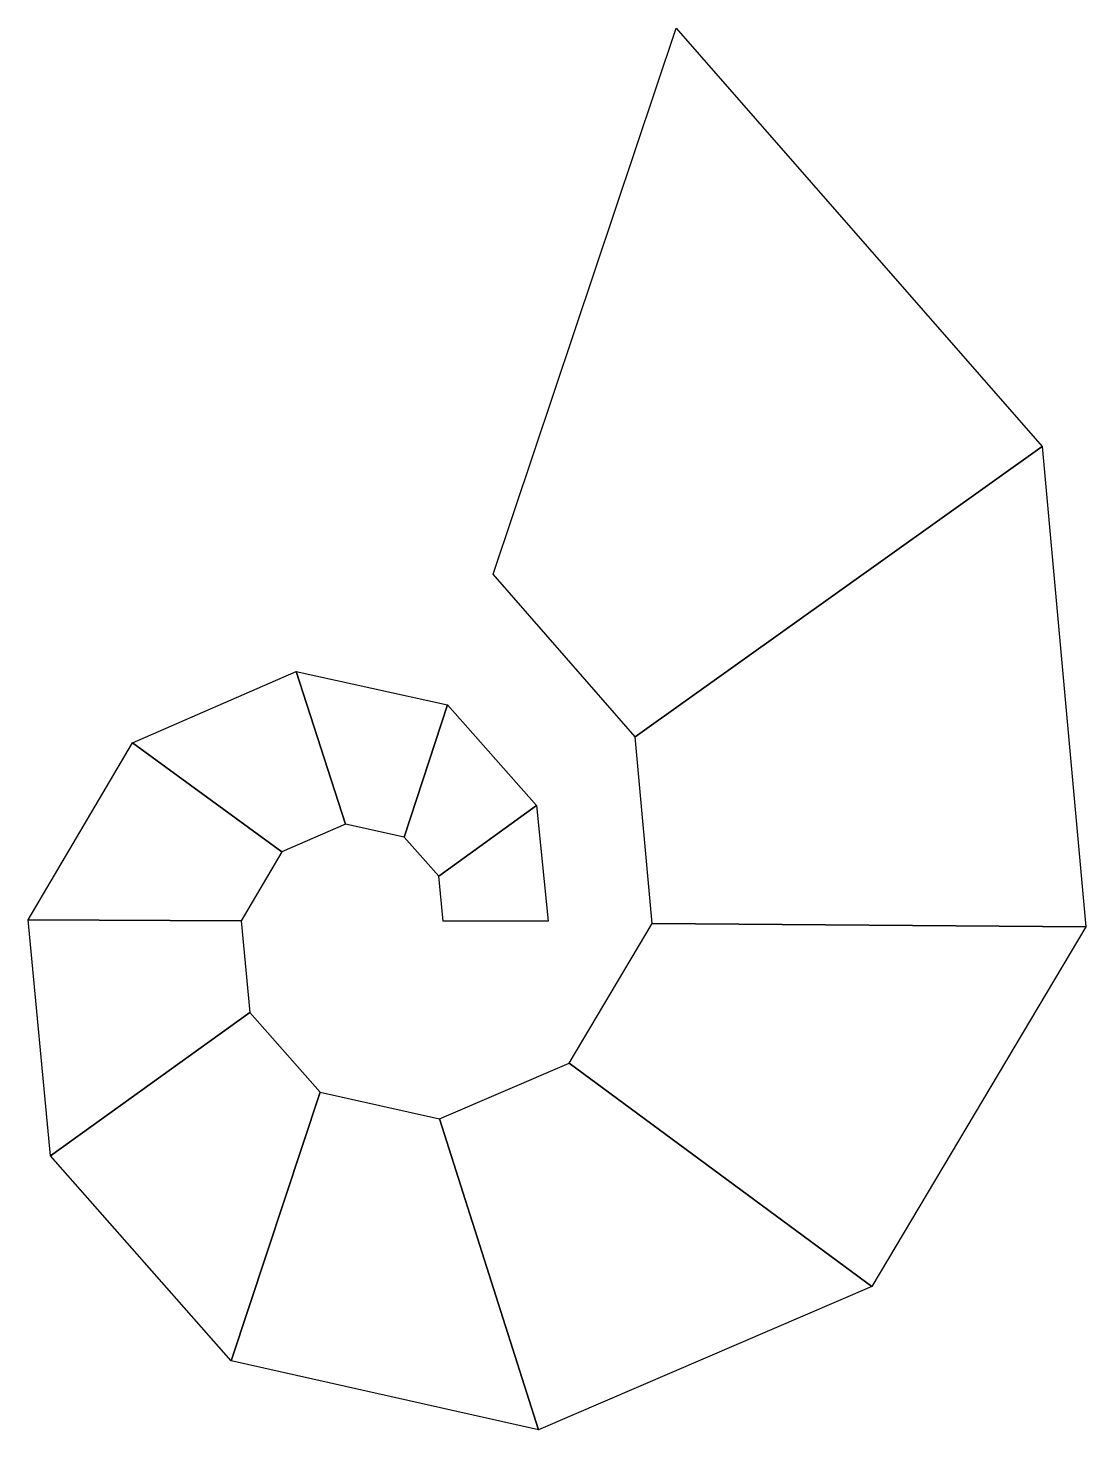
# Model space of a CAD drawing. Header units: metres. Extents: x -20 to 40.6, y -29.1 to 51.2.
import ezdxf

# ---------------------------------------------------------------- set-up
doc = ezdxf.new("R2010")
doc.units = ezdxf.units.M

msp = doc.modelspace()

# ---------------------------------------------------------------- linework, layer by layer
for points in [[(14.811, 10.567), (6.668, 19.884), (17.16, 51.171), (38.118, 27.195), (14.811, 10.567)], [(15.785, -0.124), (14.811, 10.567), (38.118, 27.195), (40.622, -0.318), (15.785, -0.124)], [(-1.791, 5.558), (-5.433, 3.973), (-13.982, 10.225), (-4.61, 14.303), (-1.791, 5.558)], [(1.573, 4.816), (-1.791, 5.558), (-4.61, 14.303), (4.048, 12.393), (1.573, 4.816)], [(3.558, 2.581), (1.573, 4.816), (4.048, 12.393), (9.156, 6.641), (3.558, 2.581)], [(-5.433, 3.973), (-7.758, 0.03), (-19.966, 0.078), (-13.982, 10.225), (-5.433, 3.973)], [(3.813, 0), (3.558, 2.581), (9.156, 6.641), (9.813, 0), (3.813, 0)], [(-7.758, 0.03), (-7.259, -5.222), (-18.682, -13.439), (-19.966, 0.078), (-7.758, 0.03)], [(11.022, -8.127), (15.785, -0.124), (40.622, -0.318), (28.366, -20.916), (11.022, -8.127)], [(-7.259, -5.222), (-3.239, -9.785), (-8.335, -25.183), (-18.682, -13.439), (-7.259, -5.222)], [(3.601, -11.322), (11.022, -8.127), (28.366, -20.916), (9.266, -29.138), (3.601, -11.322)], [(-3.239, -9.785), (3.601, -11.322), (9.266, -29.138), (-8.335, -25.183), (-3.239, -9.785)]]:
    msp.add_lwpolyline(points, close=True)

doc.saveas('drawing.dxf')
